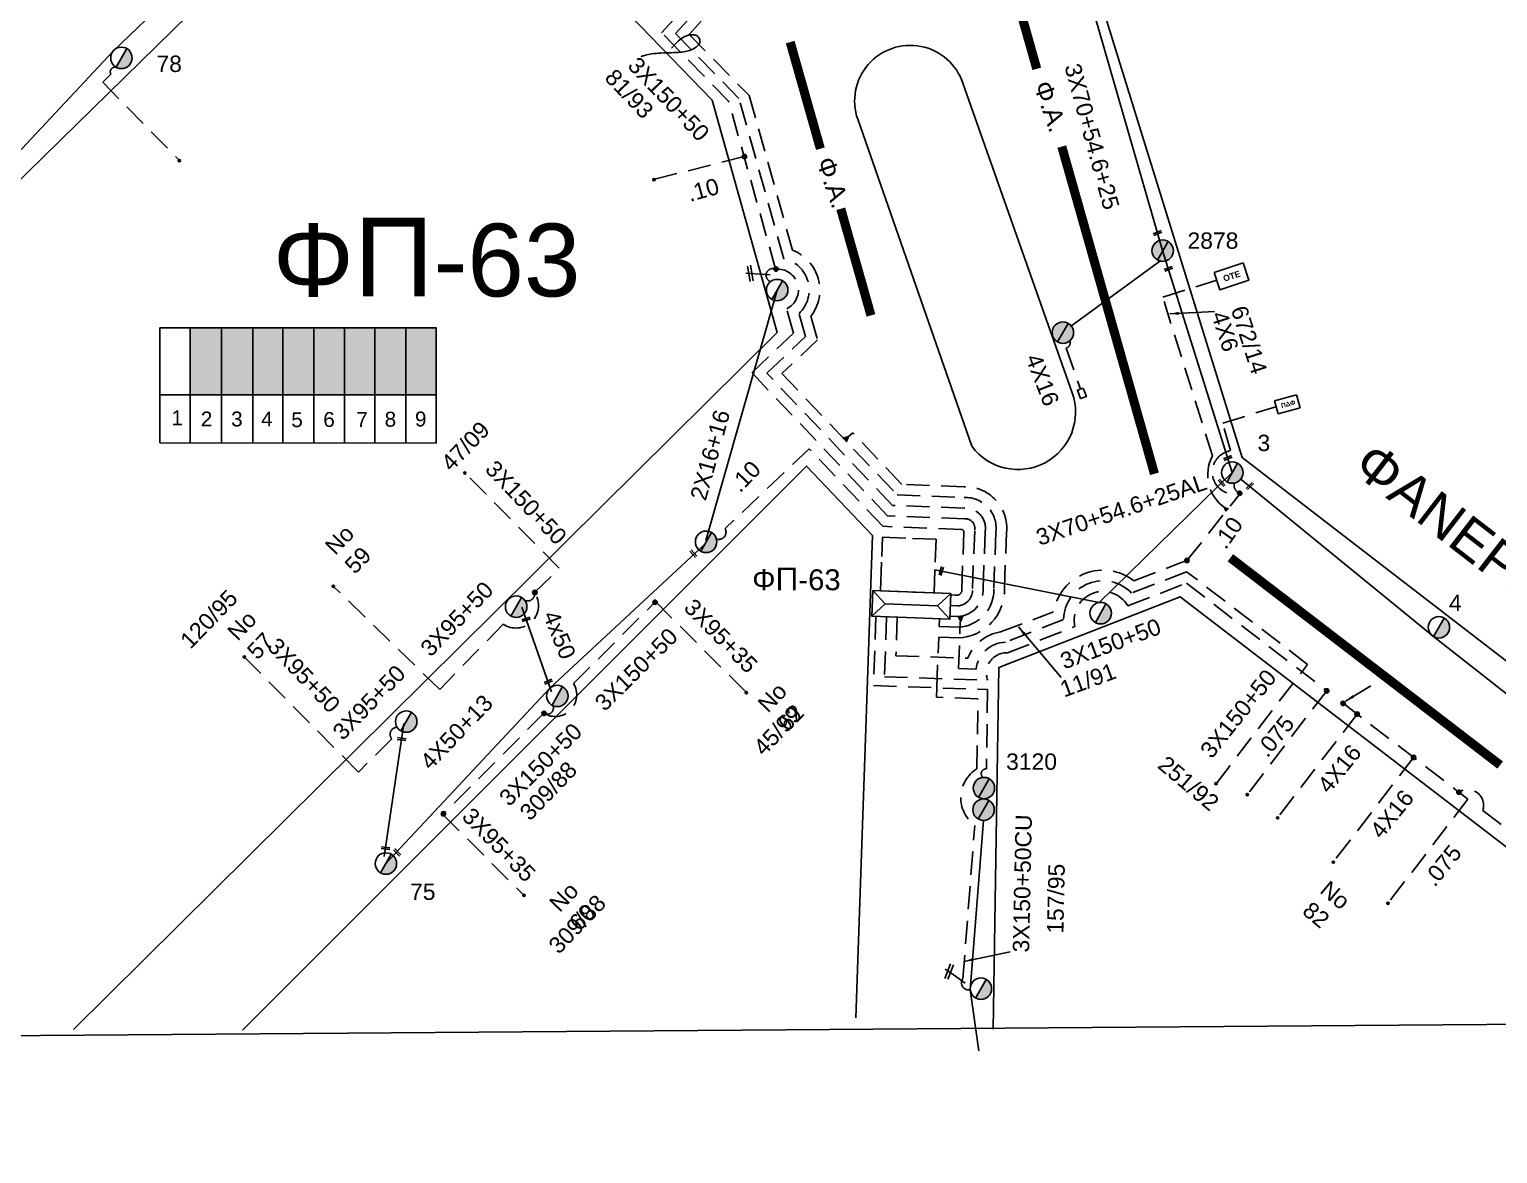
# Model space of a CAD drawing. Header units: millimetres. Extents: x 1421 to 13344, y 800 to 1949.
# Drawn here: x 12545.4 to 12706.8, y 862.3 to 985.9 of the extents above; entities that cross this region are included whole.
import ezdxf

# ---------------------------------------------------------------- set-up
doc = ezdxf.new("R2010")
doc.units = ezdxf.units.MM
doc.linetypes.add('DASHED', pattern=[19.05, 12.7, -6.35])
for name, color, linetype in [('Pillar OTE', 7, 'Continuous'), ('Pillar Δημοτικού Φωτισμού', 7, 'Continuous'), ('Άγνωστα', 7, 'Continuous'), ('Γυμνά εναέρια ΧΤ (3Φ)   4x50CU', 7, 'Continuous'), ('Γυμνά εναέρια ΧΤ και ΦΟΠ (3Φ)   4x50+16AL', 7, 'Continuous'), ('Εναέρια παροχή ΧΤ 4x16', 7, 'SYN_LINE'), ('Επιγραφές - Σχήματα', 7, 'Continuous'), ('Επιτοίχιο Κουτί', 7, 'Continuous'), ('Καλωδια Χ.Τ 3x95+35', 7, 'DASHED'), ('Καλωδια ΧΤ  3X95+50', 7, 'Continuous'), ('Καλώδια ΧΤ   3x150+50CU', 7, 'DASHED'), ('Μηχανική τομή', 7, 'Continuous'), ('Περίπτερο', 7, 'Continuous'), ('Στύλος Ξύλινος', 7, 'Continuous'), ('Στύλος Ξύλινος @ 1', 7, 'Continuous'), ('Στύλος ΦΜ', 7, 'Continuous'), ('Στύλος ΦΜ @ 1', 7, 'Continuous'), ('Συνδέσεις', 7, 'Continuous'), ('Συνεστραμμένα ΧΤ   3x70+54.6+25 AL', 7, 'SYN_LINE'), ('Υποσταθμός πόλεως', 7, 'Continuous'), ('Υπόβαθρο ΔΕΗ', 7, 'Continuous'), ('Υπόγεια Καλώδια Δικτύου ΧΤ   .075', 7, 'DASHED'), ('Υπόγεια Καλώδια Δικτύου ΧΤ   .10', 7, 'DASHED'), ('Υπόγεια καλώδια Παροχών ΧΤ   .10', 7, 'DASHED'), ('Υπόγεια καλώδια Παροχών ΧΤ   4x16AL', 7, 'DASHED'), ('Υπόγεια καλώδια Παροχών ΧΤ   4x6', 7, 'DASHED')]:
    doc.layers.add(name, color=color, linetype=linetype)
doc.styles.add('arial', font='ARIAL.TTF')
doc.styles.get("Standard").update_dxf_attribs({"font": 'ARIAL.TTF'})
doc.linetypes.add('SYN_LINE', pattern='A,0.5,-0.0001,["/\\/\\/\\/",Standard,S=0.1,R=0,X=0,Y=-0.05],-0.25', length=0.7501)
doc.dimstyles.new('ISO-25', dxfattribs={"dimtxt": 2.5, "dimasz": 2.5, "dimexe": 1.25, "dimexo": 0.625, "dimtad": 1, "dimtxsty": 'Standard', "dimcen": 2.5, "dimadec": 0, "dimazin": 0, "dimtfac": 1, "dimtmove": 0, "dimatfit": 3, "dimfxl": 1, "dimarcsym": 0})

# ---------------------------------------------------------------- blocks, each defined once
blk = doc.blocks.new('ΥΠΑΡΧΩΝ ΤΣΙΜΕΝΤΕΝΙΟΣ ΣΤΥΛΟΣ')
at = {"layer": 'Στύλος ΦΜ'}
blk.add_hatch(color=7, dxfattribs=at).paths.add_polyline_path([(-1.29, -2.28, 0.574793), (2.62, 0, 0.268822), (1.3, 2.27)])
at = {"layer": 'Στύλος ΦΜ', "color": 7}
blk.add_line((-1.29, -2.28), (1.3, 2.27), dxfattribs=at)
blk.add_circle((0, 0), 2.62, dxfattribs=at)
at = {"layer": 'Στύλος ΦΜ', "flags": 4}
for tag, p in [('ΑΡΙΘΜΟΣ', (-4.68, 8.05)), ('ΤΥΠΟΣ', (-4.91, 3.03))]:
    blk.add_attdef(tag, p, '', height=4, dxfattribs=at)
blk = doc.blocks.new('ΥΠΟΣΤΑΘΜΟΣ ΠΟΛΕΩΣ')
at = {"layer": 'Υποσταθμός πόλεως', "linetype": 'Continuous', "ltscale": 40}
blk.add_lwpolyline([(-8.57, 2.82), (8.57, 2.82), (8.57, -2.82), (-8.57, -2.82)], close=True, dxfattribs=at)
for points in [[(-5.75, 0), (-8.57, 2.82)], [(5.75, 0), (8.57, 2.82)], [(-8.57, -2.82), (-5.75, 0)], [(-5.75, 0), (5.75, 0)], [(8.57, -2.82), (5.75, 0)]]:
    blk.add_lwpolyline(points, dxfattribs=at)
at = {"layer": 'Υποσταθμός πόλεως', "linetype": 'SYN_LINE', "ltscale": 40, "flags": 1}
for tag, p in [('ΜΕΤΑΣΧΗΜΑΤΙΣΜΟΣ', (10.6, 2.39)), ('ΙΣΧΥΣ', (10.58, -0.41)), ('ΑΡΙΘΜΟΣ', (10.7, -3.13))]:
    blk.add_attdef(tag, p, '', height=1.8, dxfattribs=at)
blk = doc.blocks.new('PILLAR YPOSTATHMOU')
at = {"layer": 'Περίπτερο', "ltscale": 40}
for points in [[(540.426, 2525.117), (540.426, 2526.013), (541.511, 2526.013)], [(541.816, 2526.013), (542.907, 2526.013), (542.907, 2524.949)], [(541.586, 2523.532), (540.426, 2523.532), (540.426, 2524.862)], [(542.907, 2524.593), (542.907, 2523.532), (541.917, 2523.532)]]:
    blk.add_lwpolyline(points, dxfattribs=at)
blk = doc.blocks.new('ΥΠΑΡΧΩΝ ΞΥΛΙΝΟΣ ΣΤΥΛΟΣ')
at = {"layer": 'Στύλος Ξύλινος'}
h = blk.add_hatch(color=7, dxfattribs=at)
h.paths.add_polyline_path([(-2.62, 0, 0.270008), (-1.29, -2.28), (1.3, 2.27, 0.576266)])
h.paths.add_polyline_path([(-1.29, -2.28, 0.574793), (2.62, 0, 0.268822), (1.3, 2.27)])
at = {"layer": 'Στύλος Ξύλινος', "color": 7}
blk.add_line((-1.29, -2.28), (1.3, 2.27), dxfattribs=at)
blk.add_circle((0, 0), 2.62, dxfattribs=at)
at = {"layer": 'Στύλος Ξύλινος', "flags": 4}
for tag, p in [('ΑΡΙΘΜΟΣ', (-4.91, 8.6)), ('ΤΥΠΟΣ', (-4.85, 3.39))]:
    blk.add_attdef(tag, p, '', height=4, dxfattribs=at)
blk = doc.blocks.new('_ΣΥΝΔΕΣΗ')
at = {"layer": 'Συνδέσεις', "linetype": 'SYN_LINE', "ltscale": 40}
blk.add_hatch(color=256, dxfattribs=at).paths.add_polyline_path([(0.5, -0.01, 1), (-0.5, -0.01, 1)])
at = {"layer": 'Συνδέσεις'}
blk.add_circle((0, -0.01), 0.5, dxfattribs=at)
blk = doc.blocks.new('τομή_')
at = {"layer": 'Επιγραφές - Σχήματα'}
for p, q in [((-1.29, -0.22), (0.13, 0.75)), ((-1.08, -0.46), (0.34, 0.51)), ((-0.66, 0.62), (-0.29, -0.37))]:
    blk.add_line(p, q, dxfattribs=at)
blk = doc.blocks.new('ΜΗΧΑΝΙΚΗ ΤΟΜΗ')
at = {"layer": 'Μηχανική τομή', "ltscale": 40}
for p, q in [((-1.89, 0.78), (1.89, 0.78)), ((1.89, 0), (-1.89, 0))]:
    blk.add_line(p, q, dxfattribs=at)
blk = doc.blocks.new('PILLAR ΔΗΜΟΤΙΚΟΥ ΦΩΤΙΣΜΟΥ')
at = {"layer": 'Pillar Δημοτικού Φωτισμού', "ltscale": 40}
for p, q in [((-3.64, 2), (3.07, 2)), ((-3.64, -2), (-3.64, 2)), ((3.07, 2), (3.07, -2)), ((3.07, -2), (-3.64, -2))]:
    blk.add_line(p, q, dxfattribs=at)
at = {"layer": 'Pillar Δημοτικού Φωτισμού', "insert": (-2.13, 0.69), "char_height": 1.3575, "width": 109.961, "attachment_point": 1}
blk.add_mtext('{\\fArial|b1|i0|c161|p34;ΠΔΦ}', dxfattribs=at)
blk = doc.blocks.new('ΕΠΙΤΟΙΧΙΟ ΚΟΥΤΙ')
at = {"layer": 'Επιτοίχιο Κουτί', "ltscale": 40}
blk.add_lwpolyline([(-2.06, 1.35), (1.86, 1.35), (1.86, -1.39), (-2.06, -1.39)], close=True, dxfattribs=at)
blk = doc.blocks.new('PILLAR ΟΤΕ')
at = {"layer": 'Pillar OTE', "ltscale": 40}
blk.add_lwpolyline([(-3.31, 2.02), (3.39, 2.02), (3.39, -1.99), (-3.31, -1.99)], close=True, dxfattribs=at)
at = {"layer": 'Pillar OTE', "insert": (-1.81, 0.71), "char_height": 1.3575, "width": 109.961, "attachment_point": 1}
blk.add_mtext('{\\fArial|b1|i0|c161|p34;OTE}', dxfattribs=at)

msp = doc.modelspace()

# ---------------------------------------------------------------- hatches: boundary and pattern name
at = {"layer": 'Pillar OTE', "ltscale": 40}
h = msp.add_hatch(color=256, dxfattribs=at)
h.dxf.hatch_style = 1
h.paths.add_polyline_path([(12677.17098, 933.17604), (12676.77648, 933.31494), (12676.92427, 932.9185)])
at = {"layer": 'Καλώδια ΧΤ   3x150+50CU', "linetype": 'DASHED', "ltscale": 0.2}
h = msp.add_hatch(color=133, dxfattribs=at)
h.dxf.hatch_style = 1
h.paths.add_polyline_path([(12566.56571, 953.07242), (12563.12584, 953.07264), (12563.12538, 945.71205), (12566.56525, 945.70871)])
h = msp.add_hatch(color=6, dxfattribs=at)
h.dxf.hatch_style = 1
h.paths.add_polyline_path([(12570.00528, 953.07221), (12566.56571, 953.07242), (12566.56525, 945.70871), (12570.00482, 945.70537)])
h = msp.add_hatch(color=1, dxfattribs=at)
h.dxf.hatch_style = 1
h.paths.add_polyline_path([(12573.30284, 953.072), (12570.00528, 953.07221), (12570.00482, 945.70537), (12573.30238, 945.70217)])
h = msp.add_hatch(color=30, dxfattribs=at)
h.dxf.hatch_style = 1
h.paths.add_polyline_path([(12576.68884, 953.07179), (12573.30284, 953.072), (12573.30238, 945.70217), (12576.68837, 945.69888)])
h = msp.add_hatch(color=173, dxfattribs=at)
h.dxf.hatch_style = 1
h.paths.add_polyline_path([(12580.08548, 953.07158), (12576.68884, 953.07179), (12576.68837, 945.69888), (12580.08502, 945.69558)])
h = msp.add_hatch(color=85, dxfattribs=at)
h.dxf.hatch_style = 1
h.paths.add_polyline_path([(12583.42253, 953.07137), (12580.08548, 953.07158), (12580.08502, 945.69558), (12583.42206, 945.69234)])
h = msp.add_hatch(color=151, dxfattribs=at)
h.dxf.hatch_style = 1
h.paths.add_polyline_path([(12586.8109, 953.07116), (12583.42253, 953.07137), (12583.42206, 945.69234), (12586.81044, 945.68905)])
h = msp.add_hatch(color=2, dxfattribs=at)
h.dxf.hatch_style = 1
h.paths.add_polyline_path([(12590.13054, 945.68582), (12590.131, 953.07095), (12586.8109, 953.07116), (12586.81044, 945.68905)])
h = msp.add_hatch(color=256, dxfattribs=at)
h.dxf.hatch_style = 1
h.paths.add_polyline_path([(12635.46283, 941.11614), (12634.87891, 940.93556), (12635.08533, 940.71396), (12635.23089, 940.56055)])
h = msp.add_hatch(color=256, dxfattribs=at)
h.dxf.hatch_style = 1
h.paths.add_polyline_path([(12647.80749, 920.83423), (12647.99889, 921.4147), (12647.48814, 921.34713)])

# ---------------------------------------------------------------- linework, layer by layer
at = {"color": 85, "const_width": 1}
for points in [[(12652.81889, 993.23875), (12656.13564, 981.52118)], [(12629.04358, 984.46644), (12632.36033, 972.74887)], [(12658.88618, 972.98204), (12669.06629, 937.01724)], [(12634.60027, 966.14697), (12637.91701, 954.4294)], [(12677.41092, 927.79188), (12707.04686, 905.01444)]]:
    msp.add_lwpolyline(points, dxfattribs=at)
at = {"layer": 'Pillar OTE', "ltscale": 40}
for points in [[(12559.79714, 940.43256), (12559.79793, 953.07285), (12590.131, 953.07095), (12590.13021, 940.4032), (12559.79714, 940.43349)], [(12563.12505, 940.43017), (12563.12584, 953.07264)], [(12566.56492, 940.42673), (12566.56571, 953.07242)], [(12570.00449, 940.4233), (12570.00528, 953.07221)], [(12573.30205, 940.42), (12573.30284, 953.072)], [(12576.68804, 940.41662), (12576.68884, 953.07179)], [(12580.08469, 940.41323), (12580.08548, 953.07158)], [(12583.42173, 940.4099), (12583.42253, 953.07137)], [(12586.81011, 940.40651), (12586.8109, 953.07116)], [(12559.79747, 945.71528), (12590.13054, 945.68582)], [(12634.87891, 940.93556), (12635.46283, 941.11614), (12635.23007, 940.55858), (12634.87891, 940.93556)], [(12676.92427, 932.9185), (12676.77648, 933.31494), (12677.17098, 933.17604), (12676.92427, 932.9185)], [(12647.99889, 921.4147), (12647.80749, 920.83423), (12647.48814, 921.34713), (12647.99889, 921.4147)]]:
    msp.add_lwpolyline(points, dxfattribs=at)
at = {"layer": 'Άγνωστα'}
msp.add_lwpolyline([(12616.00663, 983.78273), (12616.41176, 984.24285), (12616.77743, 984.59556), (12617.10549, 984.85518), (12617.39778, 985.03603), (12617.65615, 985.1524), (12617.88242, 985.21862), (12618.07846, 985.249), (12618.24609, 985.25783), (12618.38741, 985.25707), (12618.50542, 985.24917), (12618.60338, 985.23423), (12618.68454, 985.21232), (12618.75215, 985.18354), (12618.80946, 985.14798), (12618.85973, 985.10573), (12618.9062, 985.05687), (12618.95135, 985.00165), (12618.99456, 984.94094), (12619.03445, 984.87574), (12619.06961, 984.80708), (12619.09866, 984.73599), (12619.1202, 984.66347), (12619.13283, 984.59055), (12619.13517, 984.51824), (12619.12617, 984.44738), (12619.10616, 984.37801), (12619.07582, 984.31001), (12619.03583, 984.24322), (12618.98687, 984.17753), (12618.92963, 984.11278), (12618.86478, 984.04884), (12618.793, 983.98558), (12618.7148, 983.92296), (12618.63001, 983.86135), (12618.5383, 983.80123), (12618.43932, 983.74307), (12618.33274, 983.68735), (12618.2182, 983.63454), (12618.09539, 983.58513), (12617.96394, 983.53957), (12617.82339, 983.49825), (12617.67264, 983.46114), (12617.51049, 983.4281), (12617.3357, 983.399), (12617.14705, 983.3737), (12616.94332, 983.35207), (12616.72329, 983.33398), (12616.48574, 983.31929), (12616.23041, 983.3077), (12615.96094, 983.29821), (12615.68196, 983.28966), (12615.39806, 983.28089), (12615.11388, 983.27072), (12614.83401, 983.25798), (12614.56308, 983.24153), (12614.30569, 983.22018), (12614.06577, 983.19322), (12613.84447, 983.1617), (12613.64224, 983.12714), (12613.45954, 983.09104), (12613.29683, 983.05491), (12613.15457, 983.02024), (12613.03321, 982.98855), (12612.9332, 982.96135), (12612.85448, 982.93975), (12612.79488, 982.92341), (12612.7517, 982.91157), (12612.72225, 982.90349), (12612.70382, 982.89845), (12612.69372, 982.89568), (12612.68926, 982.89447), (12612.68773, 982.89405), (12612.68688, 982.89383), (12612.68625, 982.89366), (12612.6858, 982.89354), (12612.68549, 982.89345), (12612.68531, 982.89341), (12612.68521, 982.89338), (12612.68518, 982.89337), (12612.68517, 982.89337)], dxfattribs=at)
at = {"layer": 'Άγνωστα', "color": 85, "linetype": 'DASHED', "ltscale": 0.2}
msp.add_lwpolyline([(12554.40034, 980.92743), (12553.50918, 980.05425), (12562.00719, 971.38128)], dxfattribs=at)
at = {"layer": 'Άγνωστα', "color": 2, "ltscale": 20}
msp.add_lwpolyline([(12659.84844, 953.21122), (12669.76132, 960.47218)], dxfattribs=at)
at = {"layer": 'Άγνωστα', "color": 151}
msp.add_lwpolyline([(12627.61408, 957.21151), (12619.75864, 929.67974)], dxfattribs=at)
at = {"layer": 'Άγνωστα', "color": 85, "linetype": 'DASHED', "ltscale": 0.2}
msp.add_arc((12554.87558, 981.18039), 0.53836, 78.6017668, 208.025119, dxfattribs=at)
at = {"layer": 'Γυμνά εναέρια ΧΤ (3Φ)   4x50CU', "color": 151, "linetype": 'Continuous'}
msp.add_lwpolyline([(12599.55005, 922.36201), (12602.82034, 913.07068)], dxfattribs=at)
at = {"layer": 'Γυμνά εναέρια ΧΤ και ΦΟΠ (3Φ)   4x50+16AL', "color": 85, "linetype": 'Continuous', "ltscale": 0.2}
msp.add_lwpolyline([(12529.24872, 956.33973), (12554.65047, 983.47719), (12586.86268, 1014.36937), (12596.10533, 1022.93982)], dxfattribs=at)
at = {"layer": 'Γυμνά εναέρια ΧΤ και ΦΟΠ (3Φ)   4x50+16AL', "color": 151, "linetype": 'Continuous', "ltscale": 0.2}
msp.add_lwpolyline([(12619.63264, 929.23814), (12602.67303, 913.4892), (12584.62414, 894.18885)], dxfattribs=at)
at = {"layer": 'Γυμνά εναέρια ΧΤ και ΦΟΠ (3Φ)   4x50+16AL', "color": 6, "linetype": 'Continuous', "ltscale": 0.2}
msp.add_lwpolyline([(12650.2665, 898.93006), (12648.8245, 880.31823), (12649.76337, 873.601)], dxfattribs=at)
at = {"layer": 'Καλωδια Χ.Τ 3x95+35', "color": 151, "linetype": 'DASHED', "ltscale": 0.2}
for points in [[(12614.24939, 922.96897), (12624.32332, 912.89733)], [(12590.88226, 899.5965), (12599.87148, 890.60933)]]:
    msp.add_lwpolyline(points, dxfattribs=at)
at = {"layer": 'Καλωδια ΧΤ  3X95+50', "color": 151, "linetype": 'DASHED', "ltscale": 0.2}
for points in [[(12600.95959, 923.95828, -0.825840546), (12597.49969, 920.49725), (12590.54085, 913.32257), (12578.82693, 924.68411)], [(12585.84889, 909.17232, 0.636780463), (12585.27038, 907.88864), (12581.59356, 904.24667), (12569.05571, 916.90452)]]:
    msp.add_lwpolyline(points, format="xyb", dxfattribs=at)
at = {"layer": 'Καλώδια ΧΤ   3x150+50CU', "color": 173, "linetype": 'DASHED', "ltscale": 0.2}
for points in [[(12646.60573, 921.36606), (12647.49693, 921.33138, 0.414213562), (12650.2376, 924.42922), (12650.48348, 930.74728, 0.470410709), (12648.17352, 933.24432), (12640.26793, 933.55199), (12626.48332, 948.08009), (12630.72518, 952.10486), (12630.01522, 954.64408, 0.606874384), (12628.33685, 960.65504), (12623.41069, 978.26607), (12616.43152, 985.41324), (12624.12759, 993.79821), (12641.07093, 998.86983), (12641.40757, 997.7493), (12652.71443, 1001.14624), (12656.44881, 1002.95669), (12661.2135, 993.13221, -0.846797563), (12662.34507, 991.43654)], [(12675.8292, 902.95981), (12685.88836, 916.08058), (12672.60346, 926.26558), (12666.55216, 923.91197, 0.672064634), (12659.08033, 921.00586), (12652.70063, 918.52452, 0.367049647), (12649.45913, 915.54819), (12647.52578, 915.61498), (12647.73661, 920.77143, 0.303239706), (12647.80749, 920.83423)]]:
    msp.add_lwpolyline(points, format="xyb", dxfattribs=at)
at = {"layer": 'Καλώδια ΧΤ   3x150+50CU', "color": 85, "linetype": 'DASHED', "ltscale": 0.2}
msp.add_lwpolyline([(12646.65123, 922.53518), (12647.47647, 922.50306, 0.414213562), (12649.06591, 924.40876), (12649.31691, 930.85805, 0.497039226), (12648.19329, 932.07267), (12639.74681, 932.40139), (12624.82927, 948.12352), (12629.40863, 952.46853), (12628.65583, 955.16095, 0.840102142), (12627.44422, 959.50289), (12622.28134, 977.96019), (12614.91729, 985.49374), (12624.38373, 995.80754, -0.433726791), (12623.90546, 996.78513)], format="xyb", dxfattribs=at)
at = {"layer": 'Καλώδια ΧΤ   3x150+50CU', "color": 1, "linetype": 'DASHED', "ltscale": 0.2}
for points in [[(12629.00026, 996.38068, 0.768590442), (12629.23111, 993.809), (12624.3977, 992.36222), (12617.9252, 985.31036), (12624.53226, 978.59974), (12629.2903, 961.58977, -0.503105274), (12631.31539, 954.33901), (12632.04362, 951.73445), (12628.13738, 948.03665), (12640.78906, 934.7026), (12648.16986, 934.41535, -0.459457485), (12651.65068, 930.65263), (12651.4088, 924.43731, -0.414213562), (12647.50501, 920.16018), (12646.56023, 920.19695), (12645.40908, 920.24175), (12645.44208, 921.08965)], [(12648.8245, 880.31823, -0.693960099), (12648.02431, 881.57064), (12649.32703, 898.3849, -0.532974463), (12649.56756, 904.61436), (12649.67087, 912.29654), (12645.10592, 912.46144), (12645.14666, 913.49872), (12645.36358, 919.07263), (12646.51473, 919.02783), (12647.50583, 918.98926, 0.414213562), (12652.57971, 924.43813), (12652.8182, 930.56599, 0.453112401), (12648.17423, 935.58607), (12641.31018, 935.8532), (12635.91433, 941.54009), (12635.45976, 941.10878)]]:
    msp.add_lwpolyline(points, format="xyb", dxfattribs=at)
at = {"layer": 'Καλώδια ΧΤ   3x150+50CU', "color": 133, "linetype": 'DASHED', "ltscale": 0.2}
for points in [[(12678.52365, 934.88456, -1.065580804), (12677.43747, 939.56352), (12676.56502, 942.58211), (12682.39297, 944.39148)], [(12640.80408, 921.27526), (12640.65717, 917.02296), (12648.561, 916.74991, -0.27029962), (12652.14342, 919.64467), (12657.98388, 921.83478, -0.569562643), (12666.80038, 925.2639), (12671.54023, 927.08072), (12672.63272, 927.49948)], [(12702.52376, 902.03265, -0.710294137), (12705.14639, 900.02198), (12729.39281, 881.43324, -0.760276954), (12733.68864, 878.1398), (12750.81872, 866.04663), (12750.81872, 866.04663), (12757.07902, 873.43654, 0.783357126), (12758.63666, 874.63879)]]:
    msp.add_lwpolyline(points, format="xyb", dxfattribs=at)
at = {"layer": 'Καλώδια ΧΤ   3x150+50CU', "color": 151, "linetype": 'DASHED', "ltscale": 0.2}
for points in [[(12599.90292, 923.08795, 0.566331871), (12600.95959, 923.95828), (12603.67612, 926.64906), (12593.30193, 937.12255)], [(12601.98358, 910.70036, 0.789810946), (12605.24084, 913.95836), (12614.24939, 922.96897)], [(12602.97623, 911.53366, -0.720363766), (12601.98358, 910.70036), (12590.88226, 899.5965)]]:
    msp.add_lwpolyline(points, format="xyb", dxfattribs=at)
at = {"layer": 'Καλώδια ΧΤ   3x150+50CU', "color": 30, "linetype": 'DASHED', "ltscale": 0.2}
msp.add_lwpolyline([(12650.7485, 914.33299, -0.537826954), (12652.92237, 917.35538), (12660.32807, 920.23578, -0.86213168), (12666.15264, 922.5012), (12672.56982, 924.99711), (12672.56982, 924.99711), (12687.99335, 913.17252)], format="xyb", dxfattribs=at)
at = {"layer": 'Καλώδια ΧΤ   3x150+50CU', "color": 6, "linetype": 'DASHED', "ltscale": 0.2}
msp.add_lwpolyline([(12638.46547, 921.35606), (12638.20231, 913.73863), (12650.73493, 913.30567), (12650.59456, 904.5978, 0.696688728), (12650.21006, 903.65311)], format="xyb", dxfattribs=at)
at = {"layer": 'Καλώδια ΧΤ   3x150+50CU', "color": 30, "linetype": 'DASHED', "ltscale": 0.2}
msp.add_lwpolyline([(12639.63478, 921.31566), (12639.40708, 914.72475), (12650.7485, 914.33294)], dxfattribs=at)
at = {"layer": 'Καλώδια ΧΤ   3x150+50CU', "linetype": 'DASHED', "ltscale": 0.2}
for points in [[(12651.98462, 915.73527), (12653.07505, 916.15938)], [(12646.94717, 881.98923), (12648.26669, 881.0549)]]:
    msp.add_lwpolyline(points, dxfattribs=at)
at = {"layer": 'Καλώδια ΧΤ   3x150+50CU', "color": 85, "linetype": 'DASHED', "ltscale": 0.2}
msp.add_arc((12627.12756, 958.83903), 0.73552, 64.4993977, 251.1171284, dxfattribs=at)
at = {"layer": 'Καλώδια ΧΤ   3x150+50CU', "linetype": 'DASHED', "ltscale": 0.2}
msp.add_arc((12627.61181, 957.2128), 1.17777, 299.4376465, 82.8746821, dxfattribs=at)
at = {"layer": 'Συνεστραμμένα ΧΤ   3x70+54.6+25 AL', "color": 2, "linetype": 'SYN_LINE', "ltscale": 20}
msp.add_lwpolyline([(12644.94505, 926.46027), (12662.99637, 922.87274), (12677.62003, 937.15651), (12669.96283, 961.56321), (12661.92289, 989.39614)], dxfattribs=at)
at = {"layer": 'Συνεστραμμένα ΧΤ   3x70+54.6+25 AL', "color": 133, "linetype": 'SYN_LINE', "ltscale": 20}
msp.add_lwpolyline([(12678.54917, 936.43695), (12699.73754, 919.12726), (12725.34201, 899.04502), (12757.39835, 876.38004), (12757.39835, 876.38004)], dxfattribs=at)
at = {"layer": 'Συνεστραμμένα ΧΤ   3x70+54.6+25 AL', "color": 151, "linetype": 'SYN_LINE', "ltscale": 15}
msp.add_lwpolyline([(12584.43372, 894.95888), (12586.60967, 909.59102)], dxfattribs=at)
at = {"layer": 'Υπόβαθρο ΔΕΗ'}
for points in [[(10840.03143, 862.30832), (12828.1383, 877.43934), (12848.3754, 1876.73506)], [(12662.97822, 989.49345), (12685.35843, 1001.05241), (12691.19811, 1004.57444), (12706.68776, 1014.05686), (12720.8004, 1023.59742), (12735.07743, 1034.29012), (12737.28108, 1036.87661), (12744.44297, 1044.08577), (12827.07355, 987.9387), (12750.1549, 883.75991), (12678.71427, 938.80794), (12662.97822, 989.49345)], [(12501.43257, 875.1208), (12476.12678, 902.46556), (12587.78778, 1011.87393), (12620.45782, 978.08283), (12627.59835, 952.54428), (12550.2864, 875.96525)], [(12625.205, 958.99841), (12626.86033, 958.88543)], [(12568.86214, 875.89239), (12630.83281, 937.87723), (12638.09881, 930.23863), (12636.26712, 877.21815)], [(12651.32944, 875.97496), (12651.958, 915.72491), (12671.90351, 923.48258), (12731.45867, 877.82405)]]:
    msp.add_lwpolyline(points, dxfattribs=at)
msp.add_lwpolyline([(12649.00326, 940.04373), (12636.4581, 975.97968, -1.004682551), (12648.01534, 979.95381), (12660.03977, 945.93179, -0.859903853), (12649.00326, 940.04373, -1.395779187)], format="xyb", dxfattribs=at)
at = {"layer": 'Υπόγεια Καλώδια Δικτύου ΧΤ   .075', "color": 30, "linetype": 'DASHED', "ltscale": 0.2}
msp.add_lwpolyline([(12687.99335, 913.17252), (12679.20343, 901.7073)], dxfattribs=at)
at = {"layer": 'Υπόγεια Καλώδια Δικτύου ΧΤ   .075', "color": 133, "linetype": 'DASHED', "ltscale": 0.2}
msp.add_lwpolyline([(12689.78342, 911.80015), (12703.50805, 901.27803), (12694.72555, 889.82249)], dxfattribs=at)
at = {"layer": 'Υπόγεια Καλώδια Δικτύου ΧΤ   .10', "color": 85, "linetype": 'DASHED', "ltscale": 0.2}
msp.add_lwpolyline([(12623.98378, 971.87398), (12614.10465, 969.38548)], dxfattribs=at)
at = {"layer": 'Υπόγεια Καλώδια Δικτύου ΧΤ   .10', "color": 133, "linetype": 'DASHED', "ltscale": 0.2}
msp.add_lwpolyline([(12672.63272, 927.49948), (12678.52365, 934.88456, -0.419164426), (12677.83932, 936.00106)], format="xyb", dxfattribs=at)
at = {"layer": 'Υπόγεια καλώδια Παροχών ΧΤ   .10', "color": 151, "linetype": 'DASHED', "ltscale": 0.2}
msp.add_lwpolyline([(12646.69673, 923.70429), (12647.16637, 923.68601, 0.552433314), (12647.89306, 924.35826), (12648.13689, 930.62332, 0.317443297), (12647.86786, 930.91445), (12639.22568, 931.25078), (12631.1358, 939.777), (12621.88943, 931.00382, -0.687319248), (12620.94012, 929.85549)], format="xyb", dxfattribs=at)
at = {"layer": 'Υπόγεια καλώδια Παροχών ΧΤ   4x16AL', "color": 2, "linetype": 'DASHED', "ltscale": 0.2}
msp.add_lwpolyline([(12659.78396, 951.65118, -0.44112522), (12659.34735, 950.83215), (12660.94283, 946.31791)], format="xyb", dxfattribs=at)
at = {"layer": 'Υπόγεια καλώδια Παροχών ΧΤ   4x16AL', "color": 133, "linetype": 'DASHED', "ltscale": 0.2}
for points in [[(12691.33445, 910.61103), (12682.59709, 899.21437)], [(12697.54466, 905.84992), (12688.67141, 894.27599)]]:
    msp.add_lwpolyline(points, dxfattribs=at)
at = {"layer": 'Υπόγεια καλώδια Παροχών ΧΤ   4x6', "color": 133, "linetype": 'DASHED', "ltscale": 0.2}
msp.add_lwpolyline([(12676.77648, 933.31494, -0.381163024), (12675.44482, 938.97905), (12669.9699, 956.42994), (12675.90568, 958.29219)], format="xyb", dxfattribs=at)

# ---------------------------------------------------------------- block references
at = {"xscale": 2.374466780193778, "yscale": 2.374466780193778, "zscale": 2.374466780193778, "rotation": 357.8827391219062}
msp.add_blockref('PILLAR YPOSTATHMOU', (11135.24234, -5016.3839), dxfattribs=at)
at = {"layer": 'Pillar OTE', "xscale": 0.4999999999999998, "yscale": 0.4999999999999998, "zscale": 0.4999999999999998, "rotation": 18.11652441942442}
msp.add_blockref('PILLAR ΟΤΕ', (12677.49854, 958.71387), dxfattribs=at)
at = {"layer": 'Pillar Δημοτικού Φωτισμού', "xscale": 0.375, "yscale": 0.375, "zscale": 0.375, "rotation": 15.22224588549127}
msp.add_blockref('PILLAR ΔΗΜΟΤΙΚΟΥ ΦΩΤΙΣΜΟΥ', (12683.76073, 944.689), dxfattribs=at)
at = {"layer": 'Επιγραφές - Σχήματα'}
for p, rotation in [((12624.99069, 959.41752), 65.76107407374215), ((12646.98258, 882.45862), 34.36395389752167)]:
    msp.add_blockref('τομή_', p, dxfattribs=dict(at, rotation=rotation))
at = {"layer": 'Επιτοίχιο Κουτί', "xscale": 0.2499999999999337, "yscale": 0.2499999999999337, "zscale": 0.2499999999999337, "rotation": 289.9240769186021}
msp.add_blockref('ΕΠΙΤΟΙΧΙΟ ΚΟΥΤΙ', (12661.1073, 945.84435), dxfattribs=at)
at = {"layer": 'Μηχανική τομή'}
for p, xscale, yscale, zscale, rotation in [((12669.45221, 963.40315), 0.249999999999919, 0.249999999999919, 0.249999999999919, 22.0371090805939), ((12670.64123, 959.4531), 0.249999999999919, 0.249999999999919, 0.249999999999919, 22.0371090805939), ((12677.1606, 938.67315), 0.249999999999919, 0.249999999999919, 0.249999999999919, 22.0371090805939), ((12676.38304, 935.95632), 0.2500000000001928, 0.2500000000001928, 0.2500000000001928, 312.6268794242704), ((12679.61013, 935.61212), 0.249999999999919, 0.249999999999919, 0.249999999999919, 44.07421816118402), ((12618.32224, 928.17426), 0.2500000000001928, 0.2500000000001928, 0.2500000000001928, 312.6268794242704), ((12645.73961, 926.31316), 0.249999999999919, 0.249999999999919, 0.249999999999919, 73.61750948738627), ((12600.05564, 920.92557), 0.2500000000001928, 0.2500000000001928, 0.2500000000001928, 17.05058481386754), ((12602.51015, 914.08046), 0.2500000000001928, 0.2500000000001928, 0.2500000000001928, 23.89615123684123), ((12586.33953, 907.77445), 0.2500000000001928, 0.2500000000001928, 0.2500000000001928, 352.956542583958), ((12584.57217, 895.78657), 0.2500000000001928, 0.2500000000001928, 0.2500000000001928, 352.956542583958), ((12585.78259, 895.35883), 0.2500000000001928, 0.2500000000001928, 0.2500000000001928, 312.6268794242704)]:
    msp.add_blockref('ΜΗΧΑΝΙΚΗ ΤΟΜΗ', p, dxfattribs=dict(at, xscale=xscale, yscale=yscale, zscale=zscale, rotation=rotation))
at = {"layer": 'Στύλος Ξύλινος @ 1', "ltscale": 40}
ref = msp.add_blockref('ΥΠΑΡΧΩΝ ΞΥΛΙΝΟΣ ΣΤΥΛΟΣ', (12669.97042, 961.53904), dxfattribs=dict(at, xscale=0.4499999999998181, yscale=0.4499999999998181, zscale=0.4499999999998181))
ref.add_attrib('ΤΥΠΟΣ', '2878', (12672.69613, 961.74581), dxfattribs={"layer": 'Στύλος Ξύλινος', "height": 1.8, "flags": 4})
at = {"layer": 'Στύλος Ξύλινος @ 1', "ltscale": 40, "xscale": 0.4499999999998181, "yscale": 0.4499999999998181, "zscale": 0.4499999999998181}
for p in [(12659.00275, 952.53257), (12650.28403, 900.1077)]:
    msp.add_blockref('ΥΠΑΡΧΩΝ ΞΥΛΙΝΟΣ ΣΤΥΛΟΣ', p, dxfattribs=at)
at = {"layer": 'Στύλος Ξύλινος @ 1', "ltscale": 40}
ref = msp.add_blockref('ΥΠΑΡΧΩΝ ΞΥΛΙΝΟΣ ΣΤΥΛΟΣ', (12650.32719, 902.48118), dxfattribs=dict(at, xscale=0.4499999999998181, yscale=0.4499999999998181, zscale=0.4499999999998181))
ref.add_attrib('ΤΥΠΟΣ', '3120', (12652.7643, 904.48864), dxfattribs={"layer": 'Στύλος Ξύλινος', "height": 1.8, "flags": 4})
at = {"layer": 'Στύλος ΦΜ @ 1', "ltscale": 40}
ref = msp.add_blockref('ΥΠΑΡΧΩΝ ΤΣΙΜΕΝΤΕΝΙΟΣ ΣΤΥΛΟΣ', (12555.56301, 982.7326), dxfattribs=dict(at, xscale=0.4499999999998181, yscale=0.4499999999998181, zscale=0.4499999999998181))
ref.add_attrib('ΤΥΠΟΣ', '78', (12559.40933, 981.17985), dxfattribs={"layer": 'Στύλος ΦΜ', "height": 1.8, "flags": 4})
at = {"layer": 'Στύλος ΦΜ @ 1', "ltscale": 40, "xscale": 0.4499999999998181, "yscale": 0.4499999999998181, "zscale": 0.4499999999998181}
for p in [(12627.61181, 957.2128), (12619.8042, 929.54433), (12598.93586, 922.4157), (12663.15564, 921.70579), (12603.45593, 912.60931), (12586.85264, 909.78847), (12649.99673, 880.43234)]:
    msp.add_blockref('ΥΠΑΡΧΩΝ ΤΣΙΜΕΝΤΕΝΙΟΣ ΣΤΥΛΟΣ', p, dxfattribs=at)
at = {"layer": 'Στύλος ΦΜ @ 1', "ltscale": 40}
ref = msp.add_blockref('ΥΠΑΡΧΩΝ ΤΣΙΜΕΝΤΕΝΙΟΣ ΣΤΥΛΟΣ', (12677.61777, 937.1578), dxfattribs=dict(at, xscale=0.4499999999998181, yscale=0.4499999999998181, zscale=0.4499999999998181))
ref.add_attrib('ΤΥΠΟΣ', '3', (12680.38637, 939.51662), dxfattribs={"layer": 'Στύλος ΦΜ', "height": 1.8, "flags": 4})
ref = msp.add_blockref('ΥΠΑΡΧΩΝ ΤΣΙΜΕΝΤΕΝΙΟΣ ΣΤΥΛΟΣ', (12700.31858, 920.15173), dxfattribs=dict(at, xscale=0.4499999999998181, yscale=0.4499999999998181, zscale=0.4499999999998181))
ref.add_attrib('ΤΥΠΟΣ', '4', (12701.4204, 921.93965), dxfattribs={"layer": 'Στύλος ΦΜ', "height": 1.8, "flags": 4})
ref = msp.add_blockref('ΥΠΑΡΧΩΝ ΤΣΙΜΕΝΤΕΝΙΟΣ ΣΤΥΛΟΣ', (12584.62188, 894.19014), dxfattribs=dict(at, xscale=0.4499999999998181, yscale=0.4499999999998181, zscale=0.4499999999998181))
ref.add_attrib('ΤΥΠΟΣ', '75', (12587.27569, 890.19308), dxfattribs={"layer": 'Στύλος ΦΜ', "height": 1.8, "flags": 4})
at = {"layer": 'Συνδέσεις'}
for p, xscale, yscale, zscale in [((12561.93838, 971.42978), 0.25, 0.25, 0.25), ((12624.02024, 971.88316), 0.4777242751394019, 0.4777242751394019, 0.4777242751394019), ((12614.06988, 969.35557), 0.25, 0.25, 0.25), ((12627.46989, 959.52832), 0.4777242751394019, 0.4777242751394019, 0.4777242751394019), ((12593.29408, 937.09887), 0.25, 0.25, 0.25), ((12678.43229, 934.89211), 0.4777242751394019, 0.4777242751394019, 0.4777242751394019), ((12672.63272, 927.49948), 0.4777242751394019, 0.4777242751394019, 0.4777242751394019), ((12578.85834, 924.65364), 0.25, 0.25, 0.25), ((12600.98525, 923.9837), 0.4777242751394019, 0.4777242751394019, 0.4777242751394019), ((12614.1894, 922.90896), 0.4777242751394019, 0.4777242751394019, 0.4777242751394019), ((12569.07657, 916.87987), 0.25, 0.25, 0.25), ((12624.23259, 912.98534), 0.25, 0.25, 0.25), ((12687.99335, 913.17252), 0.4777242751394019, 0.4777242751394019, 0.4777242751394019), ((12689.78342, 911.80015), 0.4777242751394019, 0.4777242751394019, 0.4777242751394019), ((12602.00447, 910.68806), 0.4777242751394019, 0.4777242751394019, 0.4777242751394019), ((12691.33445, 910.61103), 0.4777242751394019, 0.4777242751394019, 0.4777242751394019), ((12697.54466, 905.84992), 0.4777242751394019, 0.4777242751394019, 0.4777242751394019), ((12675.83239, 902.96397), 0.25, 0.25, 0.25), ((12679.25551, 901.77524), 0.25, 0.25, 0.25), ((12702.52376, 902.03265), 0.4777242751394019, 0.4777242751394019, 0.4777242751394019), ((12590.94636, 899.66061), 0.4777242751394019, 0.4777242751394019, 0.4777242751394019), ((12682.59662, 899.21375), 0.25, 0.25, 0.25), ((12688.72349, 894.34393), 0.25, 0.25, 0.25), ((12599.78074, 890.69734), 0.25, 0.25, 0.25), ((12694.72555, 889.82249), 0.25, 0.25, 0.25)]:
    msp.add_blockref('_ΣΥΝΔΕΣΗ', p, dxfattribs=dict(at, xscale=xscale, yscale=yscale, zscale=zscale))
at = {"layer": 'Υποσταθμός πόλεως', "xscale": 0.5, "yscale": 0.5, "zscale": 0.5, "rotation": 357.7712903095647}
msp.add_blockref('ΥΠΟΣΤΑΘΜΟΣ ΠΟΛΕΩΣ', (12642.36749, 922.61806), dxfattribs=at)

# ---------------------------------------------------------------- texts
at = {"ltscale": 30, "char_height": 1.63441, "width": 11.2572904, "attachment_point": 1}
for s, insert in [('1', (12561.0433, 943.99388)), ('2', (12564.28176, 943.86042)), ('3', (12567.61235, 943.86042)), ('4', (12570.91586, 943.86042)), ('5', (12574.21936, 943.77924)), ('6', (12577.73949, 943.8063)), ('7', (12581.36794, 943.8063)), ('8', (12584.4819, 943.83336)), ('9', (12587.81249, 943.86042))]:
    msp.add_mtext(s, dxfattribs=dict(at, insert=insert))
at = {"ltscale": 40, "insert": (12693.22223, 940.83057), "char_height": 4, "width": 50.2149778, "attachment_point": 1, "rotation": 322.3377366, "style": 'arial'}
msp.add_mtext('{\\H1.083x;ΦANEPΩMENHΣ}', dxfattribs=at)
at = {"layer": 'Άγνωστα', "color": 7, "char_height": 1.8, "attachment_point": 1}
for s, gutter_width, insert, rotation in [('3X150+50', 12.5, (12612.38604, 983.00732), 313.4936686), ('81/93', 12.5, (12609.85497, 981.69058), 313.4936686), ('3X70+54.6+25', 12.5, (12660.89559, 982.28016), 285.3432927), ('672/14', 12.5, (12679.14871, 955.67349), 287.7782668), ('4Χ6', 12.5, (12677.00223, 955.08172), 287.7782668), ('2X16+16', 12.5, (12618.02526, 934.44202), 74.5503828), ('47/09', 2.17782, (12590.51228, 938.4232), 46.0651584), ('3X150+50', 12.5, (12596.71427, 938.67521), 313.4936686), ('3X95+50', 12.5, (12588.24861, 918.05639), 46.0651584), ('120/95', 1.85114, (12561.85049, 918.91667), 46.0651584), ('3X95+35', 12.5, (12618.52655, 923.45645), 314.4482502), ('4x50', 12.5, (12603.52257, 922.18487), 291.8545336), ('3X150+50', 12.5, (12607.40032, 912.09883), 44.9029613), ('3X150+50', 12.5, (12658.51891, 917.19022), 20.287033), ('3X95+50', 12.5, (12572.78602, 919.17268), 313.4936686), ('3X95+50', 12.5, (12578.59796, 908.87366), 46.0651584), ('11/91', 12.5, (12658.49834, 914.11014), 20.287033), ('4X50+13', 12.5, (12588.22009, 905.60016), 46.2596131), ('45/99', 1.92719, (12624.84289, 907.15225), 46.2596131), ('3X150+50', 12.5, (12596.8917, 901.64616), 44.9029613), ('309/88', 1.92719, (12599.15509, 900.02825), 46.2596131), ('251/92', 12.5, (12670.4531, 906.17232), 319.9291488), ('3X95+35', 12.5, (12594.14679, 900.49861), 314.4482502), ('3X150+50CU', 12.5, (12653.49087, 884.43982), 88.8072719), ('157/95', 12.5, (12657.25951, 886.49703), 88.8072719), ('309/88', 1.92719, (12602.32751, 885.3798), 46.2596131)]:
    msp.add_mtext_dynamic_manual_height_columns(s, width=1.8, gutter_width=gutter_width, heights=[0.04535], dxfattribs=dict(at, insert=insert, rotation=rotation))
at = {"layer": 'Άγνωστα', "color": 7}
note = msp.add_mtext_dynamic_manual_height_columns('No ', width=1.8, gutter_width=2.17782, heights=[0.04535, 0], dxfattribs=dict(at, insert=(12574.99983, 926.36533), char_height=1.8, attachment_point=1, rotation=46.0651584))
for column, words in zip(note.columns.linked_columns, ['59']):
    column.text = words
note = msp.add_mtext_dynamic_manual_height_columns('No ', width=1.8, gutter_width=1.85114, heights=[0.04535, 0], dxfattribs=dict(at, insert=(12564.50196, 917.18056), char_height=1.8, attachment_point=1, rotation=46.0651584))
for column, words in zip(note.columns.linked_columns, ['57']):
    column.text = words
note = msp.add_mtext_dynamic_manual_height_columns('No ', width=1.8, gutter_width=1.92719, heights=[0.04535, 0], dxfattribs=dict(at, insert=(12622.73035, 909.20795), char_height=1.8, attachment_point=1, rotation=46.2596131))
for column, words in zip(note.columns.linked_columns, ['62']):
    column.text = words
note = msp.add_mtext_dynamic_manual_height_columns('No ', width=1.8, gutter_width=1.92719, heights=[0.04535, 0], dxfattribs=dict(at, insert=(12685.42059, 894.83853), char_height=1.8, attachment_point=1, rotation=319.9291488))
for column, words in zip(note.columns.linked_columns, ['82']):
    column.text = words
note = msp.add_mtext_dynamic_manual_height_columns('No ', width=1.8, gutter_width=1.92719, heights=[0.04535, 0], dxfattribs=dict(at, insert=(12599.83903, 887.28647), char_height=1.8, attachment_point=1, rotation=46.2596131))
for column, words in zip(note.columns.linked_columns, ['60']):
    column.text = words
at = {"layer": 'Εναέρια παροχή ΧΤ 4x16', "color": 7, "insert": (12656.5552, 950.41059), "char_height": 1.8, "attachment_point": 1, "rotation": 291.0443654}
msp.add_mtext_dynamic_manual_height_columns('4X16', width=1.8, gutter_width=12.5, heights=[0.04535], dxfattribs=at)
at = {"layer": 'Επιγραφές - Σχήματα', "color": 85, "linetype": 'Continuous', "char_height": 2.019182, "width": 8.1175664, "attachment_point": 1, "rotation": 288.8877902}
for insert in [(12657.66288, 980.41748), (12633.78427, 972.06004)]:
    msp.add_mtext('Φ.Α.', dxfattribs=dict(at, insert=insert))
at = {"layer": 'Συνεστραμμένα ΧΤ   3x70+54.6+25 AL', "color": 7, "insert": (12655.86161, 930.80189), "char_height": 1.8, "attachment_point": 1, "rotation": 18.6538757}
msp.add_mtext_dynamic_manual_height_columns('3X70+54.6+25AL', width=1.8, gutter_width=12.5, heights=[0.04535], dxfattribs=at)
at = {"layer": 'Υπόβαθρο ΔΕΗ', "attachment_point": 1}
for insert, char_height in [((12572.19321, 965.17935), 8), ((12624.86832, 926.71695), 2.2993858)]:
    msp.add_mtext_dynamic_manual_height_columns('Φ{\\H1.0833x;Π}-63', width=84.657329, gutter_width=12.5, heights=[0], dxfattribs=dict(at, insert=insert, char_height=char_height))
at = {"layer": 'Υπόγεια Καλώδια Δικτύου ΧΤ   .075', "color": 7, "char_height": 1.8, "attachment_point": 1, "rotation": 51.1045311}
for s, insert in [('3X150+50', (12673.9448, 906.73829)), ('.075', (12680.08074, 906.85197)), ('\\pt1.8;4X16', (12686.83768, 902.89634)), ('\\pt1.8;4X16', (12692.60375, 897.91515)), ('.075', (12698.46755, 892.64094))]:
    msp.add_mtext_dynamic_manual_height_columns(s, width=1.8, gutter_width=12.5, heights=[0.04535], dxfattribs=dict(at, insert=insert))
at = {"layer": 'Υπόγεια Καλώδια Δικτύου ΧΤ   .10', "color": 7, "char_height": 1.8, "attachment_point": 1}
for insert, rotation in [((12617.54901, 968.6395), 15.3450832), ((12622.24766, 936.10443), 46.0651584), ((12675.41973, 929.62915), 55.0568826)]:
    msp.add_mtext_dynamic_manual_height_columns('.10', width=1.8, gutter_width=12.5, heights=[0.04535], dxfattribs=dict(at, insert=insert, rotation=rotation))

# ---------------------------------------------------------------- leaders
at = {"layer": 'Επιγραφές - Σχήματα', "ltscale": 40}
for points in [[(12670.75022, 954.60144), (12675.66842, 954.87451)], [(12654.1202, 920.18926), (12658.81125, 914.64496)], [(12690.05292, 912.04286), (12692.85512, 913.7156)], [(12648.169, 883.43827), (12653.23035, 884.4792)]]:
    msp.add_leader(points, dimstyle='ISO-25', override={"dimasz": 1, "dimtad": 0}, dxfattribs=at)

doc.saveas('drawing.dxf')
